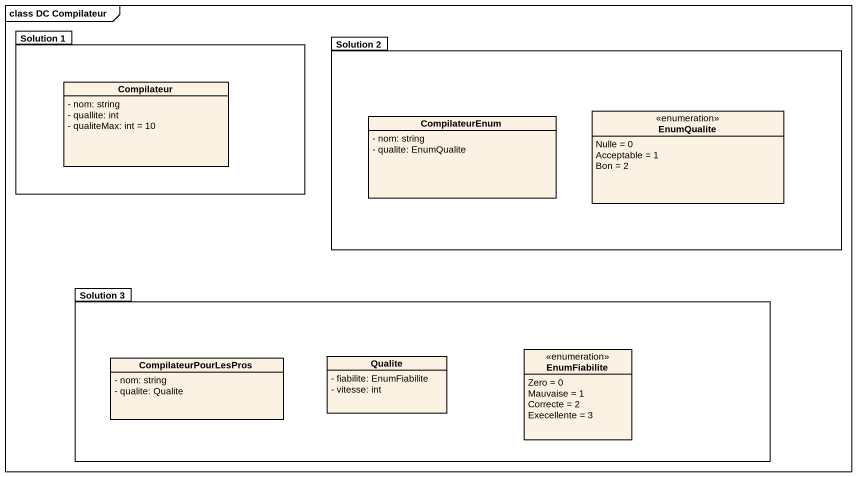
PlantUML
@startuml
mainframe class DC Compilateur
hide circle
hide empty members
skinparam classAttributeIconSize 0
package "Solution 1" as Solution_1 {
  class Compilateur {
    - nom: string
    - quallite: int
    - qualiteMax: int = 10
  }
}
package "Solution 2" as Solution_2 {
  class CompilateurEnum {
    - nom: string
    - qualite: EnumQualite
  }
  enum EnumQualite {
    Nulle = 0
    Acceptable = 1
    Bon = 2
  }
}
package "Solution 3" as Solution_3 {
  enum EnumFiabilite {
    Zero = 0
    Mauvaise = 1
    Correcte = 2
    Execellente = 3
  }
  class CompilateurPourLesPros {
    - nom: string
    - qualite: Qualite
  }
  class Qualite {
    - fiabilite: EnumFiabilite
    - vitesse: int
  }
}
@enduml
